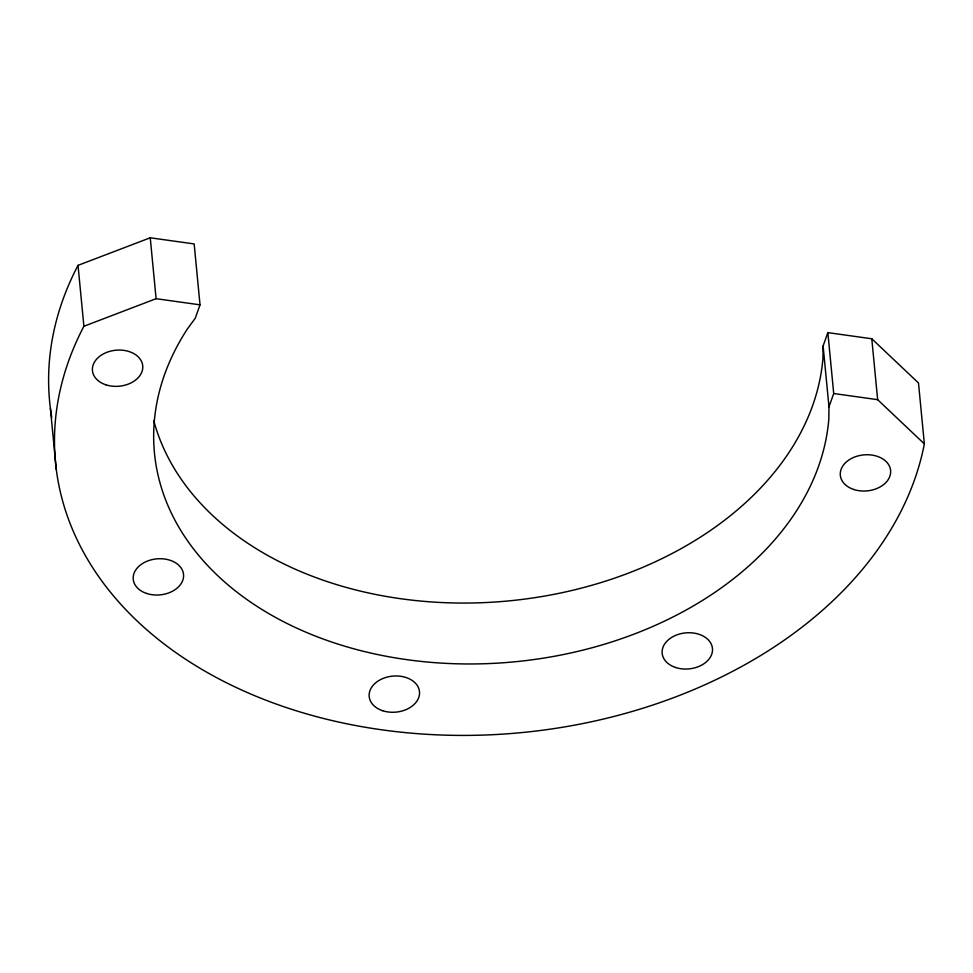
<?xml version="1.0" encoding="UTF-8"?>
<svg xmlns="http://www.w3.org/2000/svg" width="973" height="973" viewBox="0 0 973 973"><rect width="100%" height="100%" fill="white"/><g stroke="black" fill="none" stroke-linecap="round" stroke-linejoin="round"><path stroke-width="1.46" d="M823.109 345.962L828.972 406.872L828.838 418.791A338.628 242.362 -5.5 0 1 406.592 659.621A338.628 242.362 -5.5 0 1 187.351 329.02L195.293 318.183L200.024 304.841L194.162 243.931L150.243 237.789L78.022 265.361L83.897 326.271A438.032 313.501 -5.5 0 0 381.671 729.799A438.032 313.501 -5.5 0 0 924.35 443.895L918.488 382.985L871.784 338.774L827.853 332.62L823.109 345.962L822.976 357.894A338.628 242.362 -5.5 0 1 507.602 601.01A338.628 242.362 -5.5 0 1 153.722 420.482M828.972 406.872L833.715 393.53L827.853 332.62M83.897 326.271L156.106 298.687L200.024 304.841M833.715 393.53L877.646 399.672L924.35 443.895M871.784 338.774L877.646 399.672M150.243 237.789L156.106 298.687M50.401 408.453L56.264 469.363M51.727 417.368A438.032 313.501 -5.5 0 1 78.022 265.361M105.875 384.809A25.274 18.086 -5.5 0 0 142.776 366.31A25.274 18.086 -5.5 0 0 104.111 353.527A25.274 18.086 -5.5 0 0 105.875 384.809M146.668 593.469A25.274 18.086 -5.5 0 0 183.581 574.958A25.274 18.086 -5.5 0 0 144.904 562.187A25.274 18.086 -5.5 0 0 146.668 593.469M382.632 710.716A25.274 18.086 -5.5 0 0 419.533 692.204A25.274 18.086 -5.5 0 0 380.869 679.422A25.274 18.086 -5.5 0 0 382.632 710.716M675.59 667.49A25.274 18.086 -5.5 0 0 712.504 648.979A25.274 18.086 -5.5 0 0 673.827 636.208A25.274 18.086 -5.5 0 0 675.59 667.49M853.747 489.48A25.274 18.086 -5.5 0 0 890.648 470.968A25.274 18.086 -5.5 0 0 851.983 458.198A25.274 18.086 -5.5 0 0 853.747 489.48"/></g></svg>
